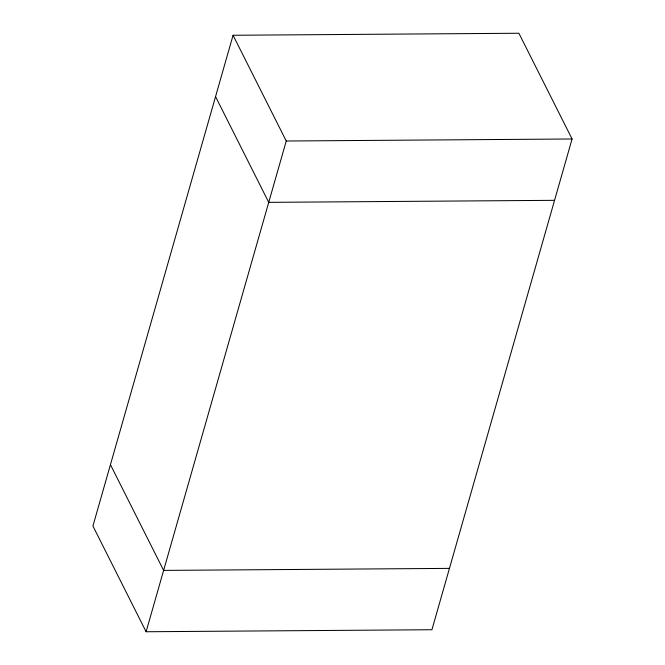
<?xml version="1.0" encoding="UTF-8"?>
<svg xmlns="http://www.w3.org/2000/svg" width="665" height="665" viewBox="0 0 665 665"><rect width="100%" height="100%" fill="white"/><g stroke="black" fill="none" stroke-linecap="round" stroke-linejoin="round"><path stroke-width="1" d="M233.066 35.27L92.925 526.015L146.101 631.75L431.934 629.73L572.075 138.985L518.899 33.25L233.066 35.27L286.249 141.013L146.101 631.75M286.249 141.013L572.075 138.985M554.56 200.331L268.726 202.351L215.551 96.616M449.449 568.384L163.623 570.404L110.44 464.669"/></g></svg>
